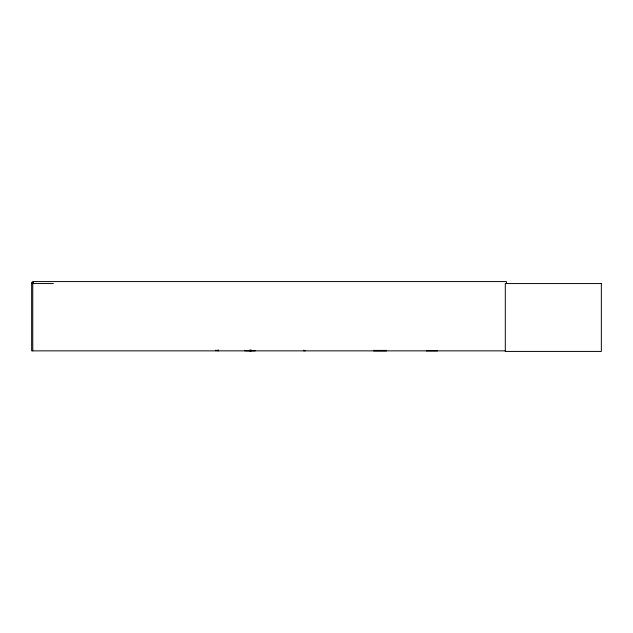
<?xml version="1.0" encoding="UTF-8"?>
<svg xmlns="http://www.w3.org/2000/svg" width="633" height="633" viewBox="0 0 633 633"><rect width="100%" height="100%" fill="white"/><g stroke="black" fill="none" stroke-linecap="round" stroke-linejoin="round"><path stroke-width="0.95" d="M33.628 282.286L31.65 282.286L31.65 350.856L505.435 350.856M31.65 283.56L53.362 283.56M373.589 350.413L386.502 350.413M373.565 350.579L386.526 350.595M373.581 350.817L386.518 350.817M305.153 350.832L304.797 350.785M506.424 283.56L506.424 281.574L32.766 281.574L32.766 350.856M437.482 350.856L426.333 350.856M304.592 350.294L304.655 350.856M303.492 350.152L303.492 350.856M255.059 350.294L255.059 350.856L244.876 350.832L244.884 350.294M251.206 350.009L251.254 350.856M250.692 350.009L250.692 350.856M250.138 350.152L250.154 350.856L250.082 350.294M249.79 350.152L249.798 350.856M218.425 350.009L218.425 350.856M217.918 350.009L217.918 350.856M215.932 350.009L215.932 350.856M601.35 283.56L505.308 283.56L505.308 351.426L601.35 351.426L601.35 283.56"/></g></svg>
